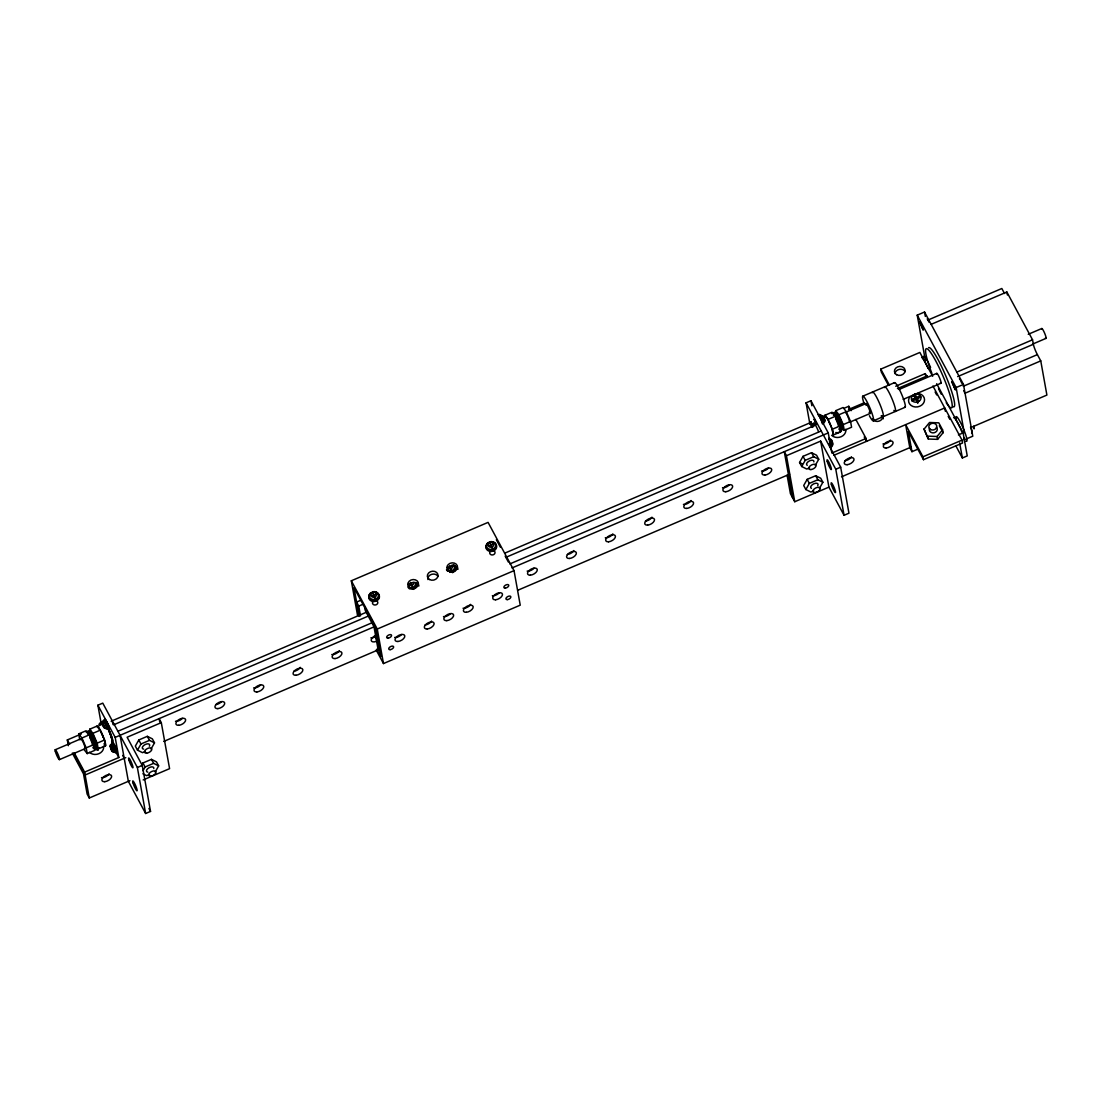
<?xml version="1.0" encoding="UTF-8"?>
<svg xmlns="http://www.w3.org/2000/svg" width="1102" height="1102" viewBox="0 0 1102 1102"><rect width="100%" height="100%" fill="white"/><g stroke="black" fill="none" stroke-linecap="round" stroke-linejoin="round"><path stroke-width="1.5" d="M87.457 733.822L87.719 732.32C93.684 730.943 94.744 740.585 96.99 744.511L95.447 745.765L94.111 744.718L88.876 732.885L87.719 732.32M833.498 415.275L833.759 413.76C839.724 412.396 840.785 422.025 843.03 425.951L841.487 427.218L840.151 426.171L834.917 414.338L833.759 413.76M89.703 735.557L88.876 732.885L90.819 732.431L90.998 734.318M91.604 735.048L91.618 733.409L89.717 733.918L95.447 745.765M835.743 417.011L834.917 414.338L836.859 413.884L837.038 415.771M837.63 416.487L837.658 414.848L835.757 415.371L841.487 427.218M94.965 746.343L93.078 747.197C93.271 750.255 96.948 746.054 94.097 744.677M841.005 427.796L839.118 428.65C839.338 431.764 842.961 427.383 840.151 426.171M90.433 736.659L90.681 735.365L92.527 734.758L93.684 738.629L91.962 739.456L94.414 738.216L93.684 738.629M836.473 418.099L836.721 416.804L838.567 416.212L839.724 420.082L840.454 419.655L838.002 420.909L838.732 420.482M98.946 726.094L99.483 723.463L100.874 725.226M105.062 727.706C110.159 734.345 99.703 711.286 103.051 725.998C108.602 734.924 97.403 712.98 104.538 727.885L109.208 728.202M112.996 724.551L112.914 723.656M112.776 742.941L112.872 742.652A5.372 0.771 66.9 0 1 114.484 744.69L115.063 745.834A5.372 0.771 66.9 0 1 117.156 751.592L112.487 751.275C105.145 735.461 117.335 760.628 110.723 748.699C108.409 735.53 117.818 757.832 113.01 751.096M820.646 414.655L823.111 418.237L823.883 422.548M835.523 413.815L836.211 415.358M91.204 737.982L93.477 736.398L92.981 737.279M837.244 419.435L839.517 417.851L839.021 418.732M151.029 749.029L154.514 742.872L152.351 738.85L147.31 736.329L138.797 739.965L135.326 746.123L137.488 750.145L142.53 752.666L145.368 751.454M137.488 750.145L140.96 743.988L149.473 740.351L154.514 742.872M141.552 765.435L142.943 762.97L151.456 759.347L156.484 761.868L158.647 765.89L155.175 772.047M143.026 770.684L145.106 766.992L153.619 763.355L158.647 765.89M809.598 467.84L806.76 469.039L801.719 466.518L799.556 462.496L803.027 456.338L811.54 452.715L816.582 455.236L818.745 459.258L815.26 465.416M801.719 466.518L805.19 460.36L813.703 456.724L818.745 459.258M819.406 488.42L822.877 482.263L820.714 478.24L815.687 475.72L807.174 479.356L803.702 485.514L805.865 489.536L810.893 492.057L813.731 490.845M805.865 489.536L809.336 483.379L817.849 479.742L822.877 482.263M924.055 429.133L929.551 422.479L938.794 422.837L942.568 429.849L943.078 432.728L937.595 439.367L928.352 439.023L924.055 429.133L928.352 439.023M937.595 439.367L937.086 436.502L942.568 429.849M100.406 723.325L100.447 723.284A5.207 0.744 66.9 0 1 102.045 724.4M913.103 400.398L915.61 399.337L914.481 395.935L916.74 398.841L919.247 397.781M822.285 423.719L824.434 422.135C826.417 420.868 822.051 413.195 822.932 417.052M830.233 447.109L832.382 445.539C834.421 444.326 829.875 436.406 830.88 440.442M93.257 748.01L95.144 747.156C92.747 742.486 96.136 749.277 94.359 746.825M839.297 429.449L841.184 428.595L840.289 426.818M925.336 360.244L917.222 315.158L924.537 312.031L963.465 384.419L972.777 436.199L965.448 439.326M927.705 320.159L1001.828 288.504L1004.528 293.518M931.162 324.332L1006.856 292.002L1032.546 339.788L1033.359 344.279A8.045 1.157 66.9 0 0 1037.381 354.624L1040.756 360.891L1046.9 395.067L971.193 427.397M357.53 615.302L351.318 580.782L488.076 522.389L514.028 570.643L520.24 605.163L383.482 663.556L376.181 649.987M888.419 385.232L881.297 372.008L880.787 369.129L919.853 352.447L932.678 376.278M100.902 721.989L97.885 705.211L102.775 703.131L137.364 767.474L145.643 813.496L150.533 811.416L142.254 765.394L127.116 737.238L161.305 722.636L159.143 718.614L159.735 721.906M809.915 424.187L806.072 402.822L810.962 400.742L828.249 432.907L831.872 453.046L866.062 438.444L855.841 419.435M361.098 600.135L356.593 602.064L358.756 606.086L360.519 615.935M371.126 595.948L376.526 594.322A2.851 2.397 -10.2 0 1 375.507 596.609L374.157 597.188A2.851 2.397 -10.2 0 1 371.126 595.948L370.919 595.356A2.851 2.397 -10.2 0 1 371.939 593.055L373.137 591.733A4.628 3.885 -10.2 0 1 378.069 593.758L378.413 594.722A4.628 3.885 -10.2 0 1 376.746 598.441L374.57 599.378A4.628 3.885 -10.2 0 1 369.638 597.353L369.294 596.402A4.628 3.885 -10.2 0 1 370.961 592.669L372.572 592.697L376.278 601.017M488.351 545.889L493.737 544.264A2.851 2.397 -10.2 0 1 492.718 546.564L491.382 547.143A2.851 2.397 -10.2 0 1 488.351 545.889L488.131 545.297A2.851 2.397 -10.2 0 1 489.164 543.01L490.5 542.432A2.851 2.397 -10.2 0 1 493.531 543.685M412.148 582.614L408.263 584.267A2.851 2.397 -10.2 0 0 411.294 585.52L412.644 584.942A2.851 2.397 -10.2 0 0 413.663 582.641L413.581 582.448M447.329 567.585L452.729 565.96A2.851 2.397 -10.2 0 1 451.71 568.26L450.374 568.825A2.851 2.397 -10.2 0 1 447.715 568.109M358.756 606.086L363.261 604.158M862.742 396.21L894.493 382.656M79.73 739.662L78.697 733.904L86.025 730.778L89.248 734.869L93.518 744.718L94.552 750.462L87.223 753.589L84 749.512M90.46 733.533L89.689 729.221L97.017 726.094L100.241 730.185L104.511 740.021L105.544 745.778L98.216 748.905L94.992 744.814M836.501 414.986L835.729 410.674L843.058 407.533L846.281 411.625L850.551 421.474L851.584 427.218L844.256 430.359L841.033 426.267M68.352 745.696L67.318 739.938L81.3 733.973M85.97 731.976L90.626 729.992M111.137 721.231L367.173 611.913M504.661 553.204L809.694 422.961L812.091 427.397M831.679 413.581L836.335 411.583M844.104 408.263L848.774 406.28L851.13 410.66M895.719 386.237L925.239 373.633L926.796 376.512M848.499 409.489L864.285 402.753M897.441 388.593L927.429 375.782M78.697 733.904L81.934 737.996L89.248 734.869M89.689 729.221L92.912 733.312L100.241 730.185M827.96 419.449L835.288 416.322L839.559 426.157L840.592 431.915L833.264 435.042L832.23 429.298L827.96 419.449L824.737 415.358L832.065 412.231L835.288 416.322M835.729 410.674L838.953 414.751L846.281 411.625M55.196 749.773L82.071 738.299M113.685 724.799L368.22 616.114M505.763 557.392L815.632 425.083M845.675 412.258L866.227 403.484M898.957 389.502L936.755 373.358M1028.249 334.292L1041.762 328.52M956.853 372.104L1032.546 339.788M117.9 731.273L372.366 622.63M509.854 563.921L821.21 430.978M87.223 753.589L86.19 747.845L93.518 744.718M98.216 748.905L97.183 743.147L104.511 740.021M832.23 429.298L839.559 426.157M844.256 430.359L843.223 424.601L850.551 421.474M59.453 759.622L84.744 748.823M849.931 422.094L870.484 413.319M903.213 399.351L941.025 383.207M1032.505 344.141L1046.032 338.369M957.652 376.595L1033.359 344.279M129.912 780.657L89.276 798.013L84.62 772.116L118.809 757.515L115.187 737.39L374.528 626.652M512.017 567.943L828.249 432.907M913.944 396.238L913.682 394.805L915.349 397.891L911.588 399.503L911.85 400.935M916.74 398.841L916.478 397.409L920.239 395.811L920.501 397.243M912.098 400.439L915.845 398.828L917.773 403.36M918.352 401.844L916.988 398.345L920.749 396.748M383.482 663.556L377.27 629.035L514.028 570.643M820.646 441.103L828.924 487.125L794.749 501.727L786.456 455.705L820.646 441.103L835.784 469.259L844.063 515.281L848.953 513.201L840.674 467.165L806.072 402.822M873.404 420.826L905.155 407.272M964.25 432.645L956.137 387.546L963.465 384.419M963.258 386.265L1037.381 354.624M1040.756 360.891L965.049 393.221L963.699 390.714M125.766 757.639L85.143 774.995L73.338 753.052M163.716 741.439L378.661 649.657M517.747 590.273L789.583 474.204M833.759 455.333L944.731 407.96L945.323 411.239M137.364 767.474L142.254 765.394M835.784 469.259L840.674 467.165M841.515 476.808L910.982 447.15M149.5 774.472L146.662 775.67L142.888 773.783M143.164 779.941L169.584 768.659L161.305 722.636M932.939 386.017L962.032 440.125L962.542 443.004L923.476 459.686L922.953 456.82L905.651 424.642L909.797 447.66L911.96 451.682L918.214 449.01M958.423 434.877L963.107 432.879L936.672 383.73M922.953 456.82L962.032 440.125M955.957 446.062L962.363 457.977L967.239 455.897L963.107 432.879M90.171 731.907L88.201 732.334L88.546 734.359M927.829 436.144L937.086 436.502M838.718 422.424L841.322 421.501L840.371 421.46L842.08 423.264L840.482 424.353L839.338 423.857M92.678 740.971L95.282 740.062L94.331 740.007L96.039 741.811L94.441 742.913L93.298 742.417M799.556 462.496L802.077 463.763M839.82 425.138L841.115 426.033L842.672 424.821L841.377 423.926L841.68 424.904M93.78 743.698L95.075 744.58L96.632 743.368L95.337 742.486L95.64 743.451M927.209 318.877L929.234 322.404M959.387 378.73L960.049 379.57M832.547 443.927L830.577 439.381M114.057 745.131L115.806 748.589M840.399 428.265L841.143 429.022L840.261 427.135M831.431 445.346C834.586 448.528 828.36 434.326 828.828 439.34M831.404 441.778L832.299 443.555M107.307 725.612L108.12 726.631L107.638 724.579M917.222 315.158L956.137 387.546M935.116 391.995L936.714 394.957M948.202 416.336L949.8 419.297M939.317 425.716L941.204 429.215M941.824 430.386L943.078 432.728M916.478 397.409L914.825 394.309L915.073 395.756M916.988 398.345L918.655 401.445M917.222 402.34L915.845 398.828M880.787 369.129L889.479 385.287M923.476 459.686L908.337 431.543L911.96 451.682M864.23 436.943L866.585 441.323L866.062 438.444M822.629 415.991L824.916 420.744L823.759 419.063M811.54 452.715L813.703 456.724M828.924 487.125L844.063 515.281M815.687 475.72L817.849 479.742M803.027 456.338L805.19 460.36M807.174 479.356L809.336 483.379M786.456 455.705L784.293 451.682L792.586 497.705M794.749 501.727L790.423 493.682L787.103 475.224M496.355 539.704L500.363 547.157M505.171 556.097L508.38 562.048M449.547 565.767L452.481 572.654A5.372 4.504 -10.2 0 0 455.594 567.668L454.919 565.891M410.467 582.448L413.402 589.35A5.372 4.504 -10.2 0 0 416.528 584.349L415.853 582.572M351.318 580.782L377.27 629.035M376.058 638.251L378.206 642.273M376.801 649.216L380.796 656.654L375.63 627.892L354.004 587.669L359.183 616.445M147.31 736.329L149.473 740.351M151.456 759.347L153.619 763.355M138.797 739.965L140.96 743.988M142.943 762.97L145.106 766.992M97.885 705.211L115.187 737.39M122.639 755.393L124.209 758.314M148.935 808.455L150.533 811.416M115.669 751.674L118.809 757.515M145.643 813.496L128.355 781.318L120.063 735.296M96.618 749.388L94.965 746.288L96.329 749.787M67.318 739.938L69.674 744.332M74.399 753.107L84.62 772.116M72.333 753.107L83.49 773.852L87.113 793.991L89.276 798.013M960.489 380.328L961.826 383.276M111.963 721.218L112.514 722.499M94.014 745.599L94.827 747.459M838.953 414.751L843.223 424.601M92.912 733.312L97.183 743.147M81.934 737.996L86.19 747.845M111.55 747.914L112.005 749.029M496.175 544.925L496.313 545.283A5.207 4.367 -10.2 0 1 492.663 550.353A5.207 4.367 -10.2 0 1 486.464 548.245L486.078 547.171A5.207 4.367 -10.2 0 1 489.743 542.088A5.207 4.367 -10.2 0 1 495.941 544.195L496.603 545.972A5.372 4.504 -10.2 0 1 492.828 551.207A5.372 4.504 -10.2 0 1 486.437 549.03L486.051 547.914A5.372 4.504 -10.2 0 1 486.34 545.573M455.167 566.621L455.305 566.979A5.207 4.367 -10.2 0 1 449.63 572.31M416.101 583.302L416.239 583.661A5.207 4.367 -10.2 0 1 409.255 588.785M415.426 582.724L415.55 583.041A4.628 3.885 -10.2 0 1 413.884 586.774L411.693 587.71A4.628 3.885 -10.2 0 1 408.263 587.173M842.08 427.232L842.259 427.741A4.835 4.064 -10.2 0 1 840.523 431.626L838.25 432.604A4.835 4.064 -10.2 0 1 835.771 432.507M102.734 721.727L102.927 722.499M99.456 724.234L99.635 725.006M493.489 550.972L489.784 542.639L488.172 542.611A4.628 3.885 -10.2 0 0 486.505 546.344L486.85 547.308A4.628 3.885 -10.2 0 0 491.781 549.333L493.958 548.397A4.628 3.885 -10.2 0 0 495.625 544.663L495.28 543.699A4.628 3.885 -10.2 0 0 490.362 541.688L489.164 542.928M1006.856 292.002L1007.393 294.992M959.649 442.88L962.363 457.977M924.537 312.031L925.336 316.426M925.239 373.633L925.763 376.512M915.349 397.891L915.61 399.337M848.774 406.28L849.284 409.145M831.459 440.001L832.01 443.059M810.962 400.742L811.857 405.77M378.124 649.753L373.977 626.749L365.327 610.66L364.817 607.781M111.068 747.611L111.605 750.655M103.12 724.207L103.671 727.265M95.599 744.869L95.86 746.302M94.455 745.351L94.717 746.798M836.556 415.371L836.211 413.36L834.242 413.787L834.586 415.812M824.558 415.95A10.731 1.543 66.9 0 1 830.274 424.242A10.731 1.543 66.9 0 1 832.795 434.959M835.812 419.201A5.372 0.771 66.9 0 1 836.39 420.33M836.955 421.598A5.372 0.771 66.9 0 1 838.484 426.102M103.574 746.206A8.045 6.75 -10.2 0 1 98.891 753.699A8.045 6.75 -10.2 0 1 89.414 752.253M99.166 747.776A4.835 4.064 -10.2 0 1 98.298 748.589L96.026 749.567A4.835 4.064 -10.2 0 1 94.758 749.663M811.389 488.338A4.022 2.108 -28.3 0 1 813.979 483.737A4.022 2.108 -28.3 0 1 817.739 485.624M882.743 415.922A5.372 4.504 -10.2 0 1 878.983 421.157A5.372 4.504 -10.2 0 1 872.591 418.98M914.384 396.197A5.372 4.504 -10.2 0 1 915.721 395.783M851.447 456.779A5.372 2.824 -28.3 0 1 844.958 460.691M890.512 440.097A5.372 2.824 -28.3 0 1 882.936 443.982M881.132 415.95A5.372 4.504 -10.2 0 1 883.267 418.801M147.82 772.158A4.022 2.108 -28.3 0 1 148.811 767.846A4.022 2.108 -28.3 0 1 153.784 768.562M109.07 773.769A5.372 2.824 -28.3 0 1 101.494 777.64M376.03 592.669A5.372 4.504 -10.2 0 1 378.992 594.915L379.102 595.328A5.207 4.367 -10.2 0 1 375.438 600.411A5.207 4.367 -10.2 0 1 369.239 598.303L368.867 597.215A5.207 4.367 -10.2 0 1 372.517 592.146A5.207 4.367 -10.2 0 1 378.716 594.253L379.391 596.017A5.372 4.504 -10.2 0 1 375.617 601.251A5.372 4.504 -10.2 0 1 369.225 599.075L368.826 597.973A5.372 4.504 -10.2 0 1 371.953 592.972L373.289 592.49A2.851 2.397 -10.2 0 1 376.319 593.73M487.015 544.498A5.372 4.504 -10.2 0 1 493.255 542.625M494.481 543.121A5.372 4.504 -10.2 0 1 496.217 544.856M408.374 587.903A5.372 4.504 -10.2 0 1 412.823 582.503A5.372 4.504 -10.2 0 1 418.925 585.961M427.907 579.556A5.372 4.504 -10.2 0 1 431.681 574.335A5.372 4.504 -10.2 0 1 438.073 576.498M447.453 571.222A5.372 4.504 -10.2 0 1 451.903 565.822A5.372 4.504 -10.2 0 1 458.005 569.279M431.543 621.06A5.372 2.824 -28.3 0 1 425.055 624.958M450.415 613.635A5.372 2.824 -28.3 0 1 443.5 616.583M470.609 604.364A5.372 2.824 -28.3 0 1 463.033 608.249M499.247 592.78A5.372 2.824 -28.3 0 1 492.346 595.727M401.569 634.49A5.372 2.824 -28.3 0 1 394.668 637.438M494.44 551.165A2.686 2.245 -10.2 0 1 492.773 554.912A2.686 2.245 -10.2 0 1 489.867 552.006M377.587 601.706A2.686 2.245 -10.2 0 1 374.859 605.012A2.686 2.245 -10.2 0 1 372.986 601.527M970.504 427.053A8.045 1.157 66.9 0 1 971.606 433.155M973.686 428.375A4.835 0.689 66.9 0 0 974.32 428.485L974.072 427.149A4.835 0.689 66.9 0 0 973.769 426.157M807.256 465.32A4.022 2.108 -28.3 0 1 809.364 460.953A4.022 2.108 -28.3 0 1 813.868 461.931M845.799 429.243A8.045 6.75 -10.2 0 1 841.129 436.736A8.045 6.75 -10.2 0 1 831.638 435.29M914.922 397.202A4.022 3.375 -10.2 0 1 915.927 396.899M917.401 393.428A8.045 6.75 -10.2 0 1 924.234 401.693A8.045 6.75 -10.2 0 1 913.021 406.486A8.045 6.75 -10.2 0 1 910.073 396.555M838.374 418.471A5.372 0.771 66.9 0 1 838.03 417.369M837.768 415.881A5.372 0.771 66.9 0 1 839.765 418.181A5.372 0.771 66.9 0 1 842.148 424.532M845.785 412.878A5.372 0.771 66.9 0 1 846.253 413.567M846.804 414.504A5.372 0.771 66.9 0 1 847.383 415.647M847.948 416.9A5.372 0.771 66.9 0 1 848.485 418.195M848.926 419.421A5.372 0.771 66.9 0 1 849.477 421.405M80.804 739.731A5.372 0.771 66.9 0 1 83.6 743.271A5.372 0.771 66.9 0 1 84.496 748.258M89.772 737.748A5.372 0.771 66.9 0 1 90.35 738.891M90.929 740.145A5.372 0.771 66.9 0 1 92.458 744.649M96.838 726.673A10.731 1.543 66.9 0 1 102.541 734.965A10.731 1.543 66.9 0 1 105.076 745.682M92.334 737.018A5.372 0.771 66.9 0 1 92.003 735.916M91.728 734.428A5.372 0.771 66.9 0 1 93.725 736.728A5.372 0.771 66.9 0 1 96.122 743.079M953.671 417.727A13.417 1.928 66.9 0 1 954.263 417.837M955.172 418.774A13.417 1.928 66.9 0 1 960.104 427.769M960.572 428.83A13.417 1.928 66.9 0 1 961.908 432.053M963.878 437.88A13.417 1.928 66.9 0 1 964.553 441.599M956.026 418.925A13.417 1.928 66.9 0 1 962.308 426.185A13.417 1.928 66.9 0 1 966.178 441.186M923.448 357.089A13.417 1.928 66.9 0 1 930.584 367.462M921.823 357.503A13.417 1.928 66.9 0 1 928.146 368.509M813.855 425.703A8.045 1.157 66.9 0 1 814.502 423.664A8.045 1.157 66.9 0 1 818.538 431.626M822.822 423.54A5.207 0.744 66.9 0 0 823.235 422.231A5.207 0.744 66.9 0 0 820.838 416.391L820.315 415.468A5.207 0.744 66.9 0 0 819.185 414.683M817.987 414.779A5.372 0.771 66.9 0 1 819.062 415.881L819.612 416.818A5.372 0.771 66.9 0 1 822.078 422.837M829.351 440.883A5.207 0.744 66.9 0 1 831.307 446.076A5.207 0.744 66.9 0 1 830.77 446.944M829.227 443.899A5.372 0.771 66.9 0 1 829.682 445.139M825.687 416.666A9.395 1.35 66.9 0 1 827.147 418.512M829.103 422.162A9.395 1.35 66.9 0 1 830.109 424.366M832.423 430.703A9.395 1.35 66.9 0 1 832.892 433.306M108.699 730.199A8.045 1.157 66.9 0 1 111.536 737.513M111.853 738.836A8.045 1.157 66.9 0 1 111.798 740.186M107.321 729.069A5.207 0.744 66.9 0 0 107.844 728.202A5.207 0.744 66.9 0 0 105.888 723.008L105.324 721.906A5.207 0.744 66.9 0 0 103.932 721.645M108.588 728.67A5.372 0.771 66.9 0 0 109.126 727.788A5.372 0.771 66.9 0 0 107.114 722.43L106.536 721.3A5.372 0.771 66.9 0 0 104.897 720.157M101.604 722.65A5.372 0.771 66.9 0 1 103.244 723.794M114.801 751.798A5.207 0.744 66.9 0 0 115.875 751.991L115.875 751.991A5.207 0.744 66.9 0 0 113.837 746.398L113.272 745.296A5.207 0.744 66.9 0 0 111.619 743.602M117.156 751.592A5.372 0.771 66.9 0 1 116.054 751.385M108.726 729.331A10.731 1.543 66.9 0 1 112.762 740.034A10.731 1.543 66.9 0 1 111.66 741.811M108.671 731.067A5.372 0.771 66.9 0 1 109.236 732.32M109.773 733.615A5.372 0.771 66.9 0 1 110.214 734.855M110.765 736.825A5.372 0.771 66.9 0 1 110.737 737.72M108.712 729.758A9.395 1.35 66.9 0 1 111.922 741.343M104.594 744.47A9.395 1.35 66.9 0 1 103.96 743.809M97.555 727.32A9.395 1.35 66.9 0 1 99.428 729.248M101.384 732.885A9.395 1.35 66.9 0 1 103.312 737.348M104.704 741.426A9.395 1.35 66.9 0 1 105.007 744.539M936.438 427.204A4.022 3.375 -10.2 0 1 933.931 432.81A4.022 3.375 -10.2 0 1 929.578 428.458M894.962 373.592A5.372 4.504 -10.2 0 1 899.452 369.363A5.372 4.504 -10.2 0 1 905.169 371.705M936.728 374.253A5.372 0.771 66.9 0 1 939.524 377.793A5.372 0.771 66.9 0 1 940.419 382.78M1041.679 328.809A5.372 0.771 66.9 0 1 1044.806 333.603A5.372 0.771 66.9 0 1 1045.426 337.942M928.545 347.709A32.192 4.628 66.9 0 1 946.77 378.234A32.192 4.628 66.9 0 1 952.707 406.5M931.92 373.426A32.192 4.628 66.9 0 1 928.655 350.023A32.192 4.628 66.9 0 1 948.836 391.334A32.192 4.628 66.9 0 1 946.246 402.753M941.315 394.254A32.192 4.628 66.9 0 1 938.532 388.703M768.493 468.061A5.372 2.824 -28.3 0 1 761.578 471.009M729.414 484.742A5.372 2.824 -28.3 0 1 722.513 487.704M691.009 500.501A5.372 2.824 -28.3 0 1 683.433 504.385M651.943 517.182A5.372 2.824 -28.3 0 1 645.455 521.094M377.876 640.606A5.372 2.824 -28.3 0 1 371.222 640.455A5.372 2.824 -28.3 0 1 376.87 635.041M534.057 568.164A5.372 2.824 -28.3 0 1 527.155 571.111M573.798 550.559A5.372 2.824 -28.3 0 1 567.31 554.458M612.864 533.878A5.372 2.824 -28.3 0 1 605.287 537.748M376.843 635.785A5.372 2.824 -28.3 0 1 370.864 637.851M339.361 650.662A5.372 2.824 -28.3 0 1 331.785 654.533M300.295 667.344A5.372 2.824 -28.3 0 1 293.807 671.242M182.409 718.311A5.372 2.824 -28.3 0 1 175.494 721.273M221.474 701.63A5.372 2.824 -28.3 0 1 215.661 704.605M260.554 684.948A5.372 2.824 -28.3 0 1 253.639 687.896M454.479 565.588A5.372 4.504 -10.2 0 1 455.195 566.552M452.137 564.858A2.851 2.397 -10.2 0 1 452.523 565.367M446.462 569.844A4.628 3.885 -10.2 0 0 450.773 571.015L452.95 570.092A4.628 3.885 -10.2 0 0 454.616 566.359L454.272 565.395A4.628 3.885 -10.2 0 0 453.652 564.555M894.259 383.386A13.417 1.928 66.9 0 1 901.408 393.758A13.417 1.928 66.9 0 1 904.563 407.161M884.493 387.56A13.417 1.928 66.9 0 1 892.317 399.544A13.417 1.928 66.9 0 1 893.874 410.385M872.288 392.78A13.417 1.928 66.9 0 1 880.112 404.765A13.417 1.928 66.9 0 1 881.669 415.606M864.037 403.401A13.417 1.928 66.9 0 1 865.015 398.318A13.417 1.928 66.9 0 1 873.17 417.176A13.417 1.928 66.9 0 1 869.368 415.716M866.117 405.384A5.372 0.771 66.9 0 1 867.012 404.696A5.372 0.771 66.9 0 1 870.029 411.652A5.372 0.771 66.9 0 1 869.134 412.341M143.687 749.14A4.022 2.108 -28.3 0 1 142.943 746.316A4.022 2.108 -28.3 0 1 147.778 743.836A4.022 2.108 -28.3 0 1 149.362 746.233M810.879 421.818L813.014 426.736L810.879 421.818M814.171 419.325L816.307 424.242L814.171 419.325M919.688 321.977L923.104 329.856L919.688 321.977M951.866 381.815L955.282 389.695L951.866 381.815M914.219 394.502L913.145 395.108A4.835 4.064 -10.2 0 0 911.409 398.993L912.415 400.88A4.835 4.064 -10.2 0 0 916.905 402.106L919.192 401.142A4.835 4.064 -10.2 0 0 920.928 397.243L919.908 395.37A4.835 4.064 -10.2 0 0 915.418 394.13L914.219 394.502M97.761 748.905L96.094 745.806L98.023 750.338L97.761 748.905M815.039 492.566A4.022 2.108 -28.3 0 0 820.191 488.351A4.022 2.108 -28.3 0 0 814.364 488.833A4.022 2.108 -28.3 0 0 815.039 492.566M886.201 448.018A5.372 2.824 -28.3 0 0 893.075 442.398A5.372 2.824 -28.3 0 0 885.305 443.045A5.372 2.824 -28.3 0 0 886.201 448.018M847.121 464.713A5.372 2.824 -28.3 0 0 854.009 459.093A5.372 2.824 -28.3 0 0 846.226 459.727A5.372 2.824 -28.3 0 0 847.121 464.713M831.39 484.549A5.372 0.771 66.9 0 0 835.247 492.566A5.372 0.771 66.9 0 0 833.401 485.954A5.372 0.771 66.9 0 0 831.39 484.549M827.258 461.531A5.372 0.771 66.9 0 0 831.101 469.548A5.372 0.771 66.9 0 0 829.269 462.936A5.372 0.771 66.9 0 0 827.258 461.531M150.809 776.194A4.022 2.108 -28.3 0 0 155.961 771.979A4.022 2.108 -28.3 0 0 150.134 772.461A4.022 2.108 -28.3 0 0 150.809 776.194M104.745 781.69A5.372 2.824 -28.3 0 0 111.633 776.07A5.372 2.824 -28.3 0 0 103.85 776.717A5.372 2.824 -28.3 0 0 104.745 781.69M128.838 759.746A5.372 0.771 66.9 0 0 132.681 767.763A5.372 0.771 66.9 0 0 130.849 761.151A5.372 0.771 66.9 0 0 128.838 759.746M132.97 782.764A5.372 0.771 66.9 0 0 136.827 790.781A5.372 0.771 66.9 0 0 134.995 784.169A5.372 0.771 66.9 0 0 132.97 782.764M388.111 638.141A2.686 1.405 -28.3 0 0 391.554 635.331A2.686 1.405 -28.3 0 0 387.67 635.647A2.686 1.405 -28.3 0 0 388.111 638.141M507.402 599.598A2.686 1.405 -28.3 0 0 510.832 596.788A2.686 1.405 -28.3 0 0 506.948 597.105A2.686 1.405 -28.3 0 0 507.402 599.598M390.177 649.643A2.686 1.405 -28.3 0 0 393.621 646.833A2.686 1.405 -28.3 0 0 389.736 647.149A2.686 1.405 -28.3 0 0 390.177 649.643M505.322 588.096A2.686 1.405 -28.3 0 0 508.766 585.286A2.686 1.405 -28.3 0 0 504.881 585.603A2.686 1.405 -28.3 0 0 505.322 588.096M427.218 628.98A5.372 2.824 -28.3 0 0 434.105 623.36A5.372 2.824 -28.3 0 0 426.322 623.994A5.372 2.824 -28.3 0 0 427.218 628.98M446.765 620.633A5.372 2.824 -28.3 0 0 453.638 615.012A5.372 2.824 -28.3 0 0 445.855 615.646A5.372 2.824 -28.3 0 0 446.765 620.633M466.298 612.299A5.372 2.824 -28.3 0 0 473.171 606.679A5.372 2.824 -28.3 0 0 465.402 607.312A5.372 2.824 -28.3 0 0 466.298 612.299M495.597 599.777A5.372 2.824 -28.3 0 0 502.471 594.157A5.372 2.824 -28.3 0 0 494.702 594.804A5.372 2.824 -28.3 0 0 495.597 599.777M397.918 641.488A5.372 2.824 -28.3 0 0 404.792 635.868A5.372 2.824 -28.3 0 0 397.023 636.501A5.372 2.824 -28.3 0 0 397.918 641.488M409.985 587.876A5.372 4.504 -10.2 0 0 418.443 584.253A5.372 4.504 -10.2 0 0 410.977 580.038A5.372 4.504 -10.2 0 0 409.985 587.876M429.518 579.528A5.372 4.504 -10.2 0 0 437.99 575.919A5.372 4.504 -10.2 0 0 430.51 571.69A5.372 4.504 -10.2 0 0 429.518 579.528M449.065 571.18A5.372 4.504 -10.2 0 0 457.523 567.571A5.372 4.504 -10.2 0 0 450.043 563.342A5.372 4.504 -10.2 0 0 449.065 571.18M810.893 469.562A4.022 2.108 -28.3 0 0 816.059 465.347A4.022 2.108 -28.3 0 0 810.232 465.829A4.022 2.108 -28.3 0 0 810.893 469.562M930.446 429.491A4.022 3.375 -10.2 0 0 936.796 426.791A4.022 3.375 -10.2 0 0 931.19 423.623A4.022 3.375 -10.2 0 0 930.446 429.491M55.362 751.564A5.372 0.771 66.9 0 0 59.219 759.581A5.372 0.771 66.9 0 0 57.387 752.969A5.372 0.771 66.9 0 0 55.362 751.564M896.615 374.735A5.372 4.504 -10.2 0 0 905.073 371.126A5.372 4.504 -10.2 0 0 897.593 366.897A5.372 4.504 -10.2 0 0 896.615 374.735M725.763 491.74A5.372 2.824 -28.3 0 0 732.651 486.12A5.372 2.824 -28.3 0 0 724.868 486.767A5.372 2.824 -28.3 0 0 725.763 491.74M764.843 475.058A5.372 2.824 -28.3 0 0 771.717 469.438A5.372 2.824 -28.3 0 0 763.948 470.086A5.372 2.824 -28.3 0 0 764.843 475.058M686.698 508.435A5.372 2.824 -28.3 0 0 693.571 502.815A5.372 2.824 -28.3 0 0 685.802 503.449A5.372 2.824 -28.3 0 0 686.698 508.435M647.618 525.117A5.372 2.824 -28.3 0 0 654.505 519.497A5.372 2.824 -28.3 0 0 646.722 520.13A5.372 2.824 -28.3 0 0 647.618 525.117M608.552 541.798A5.372 2.824 -28.3 0 0 615.426 536.178A5.372 2.824 -28.3 0 0 607.657 536.812A5.372 2.824 -28.3 0 0 608.552 541.798M569.472 558.48A5.372 2.824 -28.3 0 0 576.36 552.86A5.372 2.824 -28.3 0 0 568.577 553.493A5.372 2.824 -28.3 0 0 569.472 558.48M530.406 575.161A5.372 2.824 -28.3 0 0 537.28 569.541A5.372 2.824 -28.3 0 0 529.511 570.175A5.372 2.824 -28.3 0 0 530.406 575.161M335.049 658.583A5.372 2.824 -28.3 0 0 341.923 652.963A5.372 2.824 -28.3 0 0 334.14 653.596A5.372 2.824 -28.3 0 0 335.049 658.583M295.97 675.264A5.372 2.824 -28.3 0 0 302.843 669.644A5.372 2.824 -28.3 0 0 295.074 670.278A5.372 2.824 -28.3 0 0 295.97 675.264M256.904 691.946A5.372 2.824 -28.3 0 0 263.777 686.326A5.372 2.824 -28.3 0 0 256.008 686.959A5.372 2.824 -28.3 0 0 256.904 691.946M217.824 708.627A5.372 2.824 -28.3 0 0 224.698 703.007A5.372 2.824 -28.3 0 0 216.929 703.655A5.372 2.824 -28.3 0 0 217.824 708.627M178.758 725.309A5.372 2.824 -28.3 0 0 185.632 719.689A5.372 2.824 -28.3 0 0 177.863 720.336A5.372 2.824 -28.3 0 0 178.758 725.309M146.662 753.176A4.022 2.108 -28.3 0 0 151.828 748.961A4.022 2.108 -28.3 0 0 146.001 749.443A4.022 2.108 -28.3 0 0 146.662 753.176"/></g></svg>
